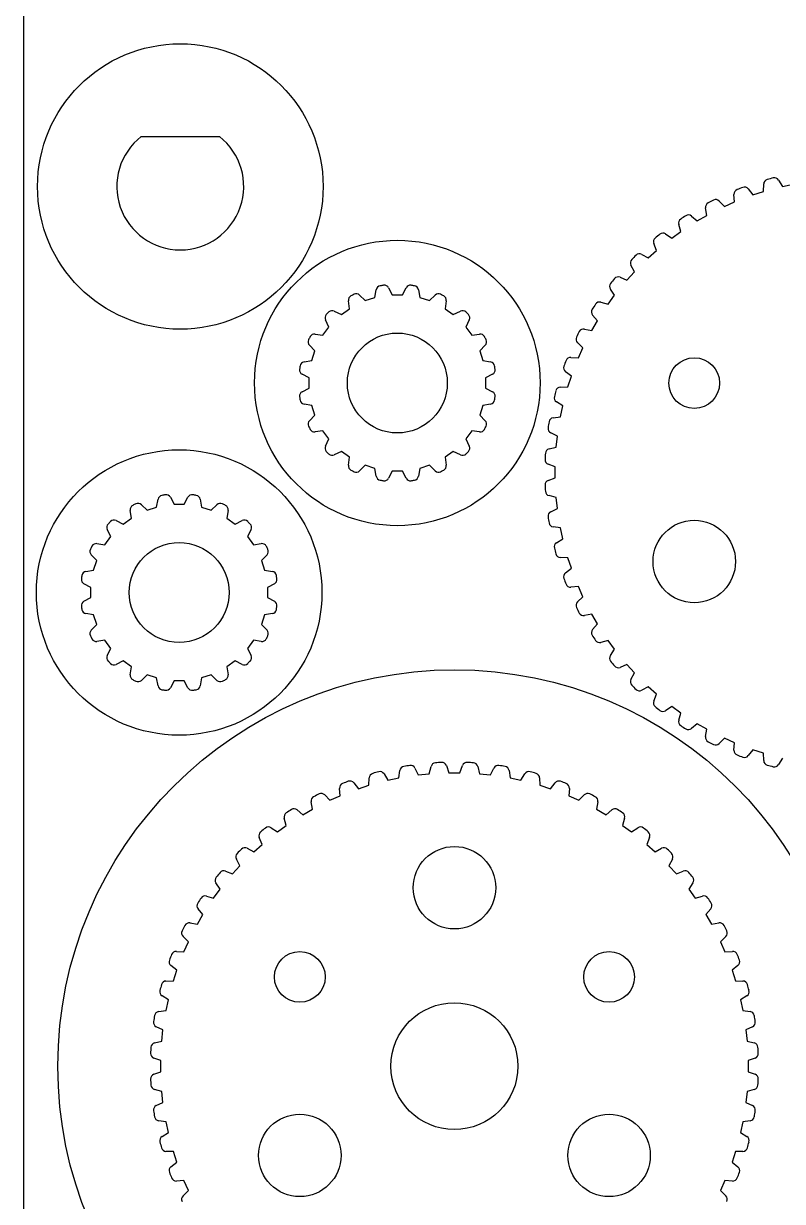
# Model space of a CAD drawing. Extents: x 0 to 420, y 0 to 595.
# Drawn here: x 0 to 47.8, y 162.3 to 236.6 of the extents above; entities that cross this region are included whole.
import ezdxf

# ---------------------------------------------------------------- set-up
doc = ezdxf.new("R2010")
doc.units = 0
doc.layers.add('FINAL', color=8, linetype='CONTINUOUS')

msp = doc.modelspace()

# ---------------------------------------------------------------- linework, layer by layer
at = {"layer": 'FINAL', "linetype": 'CONTINUOUS'}
for p, q in [((7.414, 229.446), (12.345, 229.446)), ((47.584, 226.703), (47.834, 226.304)), ((45.682, 226.138), (45.972, 225.767)), ((45.972, 225.767), (46.636, 225.983)), ((46.636, 225.983), (46.653, 226.454)), ((47.834, 226.304), (48.517, 226.449)), ((43.849, 225.377), (44.176, 225.038)), ((44.176, 225.038), (44.814, 225.322)), ((44.814, 225.322), (44.781, 225.793)), ((42.105, 224.429), (42.466, 224.126)), ((42.466, 224.126), (43.071, 224.475)), ((43.071, 224.475), (42.989, 224.94)), ((41.427, 223.451), (41.297, 223.904)), ((40.471, 223.304), (40.861, 223.04)), ((40.861, 223.04), (41.427, 223.451)), ((39.379, 221.793), (39.898, 222.26)), ((39.898, 222.26), (39.721, 222.697)), ((38.962, 222.014), (39.379, 221.793)), ((38.035, 220.397), (38.502, 220.916)), ((38.502, 220.916), (38.281, 221.332)), ((23.009, 219.907), (23.244, 219.466)), ((23.879, 219.466), (24.114, 219.907)), ((37.597, 220.573), (38.035, 220.397)), ((21.181, 219.442), (21.54, 219.095)), ((21.54, 219.095), (22.144, 219.291)), ((22.144, 219.291), (22.231, 219.784)), ((23.244, 219.466), (23.879, 219.466)), ((24.892, 219.784), (24.978, 219.291)), ((24.978, 219.291), (25.582, 219.095)), ((25.582, 219.095), (25.942, 219.442)), ((36.844, 218.868), (37.254, 219.433)), ((37.254, 219.433), (36.991, 219.824)), ((19.586, 218.436), (20.035, 218.217)), ((20.035, 218.217), (20.549, 218.59)), ((20.549, 218.59), (20.479, 219.085)), ((26.644, 219.085), (26.574, 218.59)), ((26.574, 218.59), (27.088, 218.217)), ((27.088, 218.217), (27.537, 218.436)), ((36.39, 218.998), (36.844, 218.868)), ((19.248, 217.429), (19.029, 217.879)), ((28.094, 217.879), (27.875, 217.429)), ((35.819, 217.223), (36.168, 217.828)), ((36.168, 217.828), (35.865, 218.189)), ((18.379, 216.985), (18.874, 216.916)), ((18.874, 216.916), (19.248, 217.429)), ((27.875, 217.429), (28.248, 216.916)), ((28.248, 216.916), (28.743, 216.985)), ((35.355, 217.305), (35.819, 217.223)), ((18.369, 215.924), (18.022, 216.283)), ((29.101, 216.283), (28.754, 215.924)), ((35.256, 216.118), (34.917, 216.446)), ((18.173, 215.32), (18.369, 215.924)), ((28.754, 215.924), (28.95, 215.32)), ((34.502, 215.513), (34.972, 215.48)), ((34.972, 215.48), (35.256, 216.118)), ((17.681, 215.233), (18.173, 215.32)), ((28.95, 215.32), (29.442, 215.233)), ((17.999, 214.22), (17.557, 214.455)), ((17.999, 213.585), (17.999, 214.22)), ((29.565, 214.455), (29.124, 214.22)), ((29.124, 214.22), (29.124, 213.585)), ((34.528, 214.323), (34.156, 214.613)), ((34.312, 213.658), (34.528, 214.323)), ((17.557, 213.351), (17.999, 213.585)), ((29.124, 213.585), (29.565, 213.351)), ((33.841, 213.642), (34.312, 213.658)), ((18.173, 212.486), (17.681, 212.573)), ((18.369, 211.882), (18.173, 212.486)), ((28.95, 212.486), (28.754, 211.882)), ((29.442, 212.573), (28.95, 212.486)), ((33.991, 212.461), (33.591, 212.71)), ((33.846, 211.777), (33.991, 212.461)), ((18.022, 211.522), (18.369, 211.882)), ((28.754, 211.882), (29.101, 211.522)), ((33.379, 211.712), (33.846, 211.777)), ((18.874, 210.89), (18.379, 210.821)), ((19.248, 210.376), (18.874, 210.89)), ((19.029, 209.927), (19.248, 210.376)), ((28.248, 210.89), (27.875, 210.376)), ((27.875, 210.376), (28.094, 209.927)), ((28.743, 210.821), (28.248, 210.89)), ((33.652, 210.553), (33.228, 210.759)), ((33.579, 209.858), (33.652, 210.553)), ((20.035, 209.589), (19.586, 209.37)), ((20.549, 209.216), (20.035, 209.589)), ((27.088, 209.589), (26.574, 209.216)), ((27.537, 209.37), (27.088, 209.589)), ((33.121, 209.744), (33.579, 209.858)), ((20.479, 208.721), (20.549, 209.216)), ((26.574, 209.216), (26.644, 208.721)), ((33.514, 208.62), (33.071, 208.781)), ((21.54, 208.711), (21.181, 208.363)), ((22.144, 208.514), (21.54, 208.711)), ((22.231, 208.022), (22.144, 208.514)), ((23.244, 208.34), (23.009, 207.899)), ((23.879, 208.34), (23.244, 208.34)), ((24.114, 207.899), (23.879, 208.34)), ((24.978, 208.514), (24.892, 208.022)), ((25.582, 208.711), (24.978, 208.514)), ((25.942, 208.363), (25.582, 208.711)), ((33.514, 207.921), (33.514, 208.62)), ((33.071, 207.76), (33.514, 207.921)), ((8.388, 206.077), (8.475, 206.57)), ((9.253, 206.693), (9.488, 206.252)), ((10.123, 206.252), (10.358, 206.693)), ((11.136, 206.57), (11.222, 206.077)), ((33.579, 206.683), (33.121, 206.797)), ((33.652, 205.988), (33.579, 206.683)), ((6.793, 205.376), (6.723, 205.871)), ((7.425, 206.228), (7.784, 205.881)), ((7.784, 205.881), (8.388, 206.077)), ((9.488, 206.252), (10.123, 206.252)), ((11.222, 206.077), (11.826, 205.881)), ((11.826, 205.881), (12.186, 206.228)), ((12.888, 205.871), (12.818, 205.376)), ((33.228, 205.782), (33.652, 205.988)), ((5.83, 205.222), (6.279, 205.003)), ((6.279, 205.003), (6.793, 205.376)), ((12.818, 205.376), (13.332, 205.003)), ((13.332, 205.003), (13.781, 205.222)), ((5.492, 204.215), (5.273, 204.665)), ((14.338, 204.665), (14.119, 204.215)), ((33.846, 204.764), (33.379, 204.829)), ((33.991, 204.08), (33.846, 204.764)), ((4.623, 203.771), (5.119, 203.702)), ((5.119, 203.702), (5.492, 204.215)), ((14.119, 204.215), (14.492, 203.702)), ((14.492, 203.702), (14.987, 203.771)), ((33.591, 203.831), (33.991, 204.08)), ((4.613, 202.71), (4.266, 203.069)), ((15.345, 203.069), (14.998, 202.71)), ((34.312, 202.883), (33.841, 202.899)), ((34.528, 202.218), (34.312, 202.883)), ((3.925, 202.019), (4.417, 202.106)), ((4.417, 202.106), (4.613, 202.71)), ((14.998, 202.71), (15.194, 202.106)), ((15.194, 202.106), (15.686, 202.019)), ((34.156, 201.928), (34.528, 202.218)), ((4.243, 201.006), (3.801, 201.241)), ((4.243, 200.371), (4.243, 201.006)), ((15.809, 201.241), (15.368, 201.006)), ((15.368, 201.006), (15.368, 200.371)), ((34.972, 201.061), (34.502, 201.028)), ((35.256, 200.423), (34.972, 201.061)), ((3.801, 200.137), (4.243, 200.371)), ((15.368, 200.371), (15.809, 200.137)), ((34.917, 200.095), (35.256, 200.423)), ((4.417, 199.272), (3.925, 199.359)), ((4.613, 198.668), (4.417, 199.272)), ((15.194, 199.272), (14.998, 198.668)), ((15.686, 199.359), (15.194, 199.272)), ((35.819, 199.318), (35.355, 199.236)), ((36.168, 198.713), (35.819, 199.318)), ((4.266, 198.308), (4.613, 198.668)), ((14.998, 198.668), (15.345, 198.308)), ((35.865, 198.352), (36.168, 198.713)), ((5.119, 197.676), (4.623, 197.607)), ((5.492, 197.162), (5.119, 197.676)), ((14.492, 197.676), (14.119, 197.162)), ((14.987, 197.607), (14.492, 197.676)), ((36.844, 197.673), (36.39, 197.543)), ((37.254, 197.108), (36.844, 197.673)), ((5.273, 196.713), (5.492, 197.162)), ((14.119, 197.162), (14.338, 196.713)), ((36.991, 196.717), (37.254, 197.108)), ((6.279, 196.375), (5.83, 196.156)), ((6.793, 196.002), (6.279, 196.375)), ((13.332, 196.375), (12.818, 196.002)), ((13.781, 196.156), (13.332, 196.375)), ((38.035, 196.144), (37.597, 195.968)), ((38.502, 195.625), (38.035, 196.144)), ((6.723, 195.507), (6.793, 196.002)), ((7.784, 195.497), (7.425, 195.149)), ((8.388, 195.3), (7.784, 195.497)), ((11.826, 195.497), (11.222, 195.3)), ((12.186, 195.149), (11.826, 195.497)), ((12.818, 196.002), (12.888, 195.507)), ((38.281, 195.209), (38.502, 195.625)), ((8.475, 194.808), (8.388, 195.3)), ((9.488, 195.126), (9.253, 194.685)), ((10.123, 195.126), (9.488, 195.126)), ((10.358, 194.685), (10.123, 195.126)), ((11.222, 195.3), (11.136, 194.808)), ((39.379, 194.748), (38.962, 194.527)), ((39.898, 194.281), (39.379, 194.748)), ((39.721, 193.844), (39.898, 194.281)), ((40.861, 193.501), (40.471, 193.237)), ((41.427, 193.09), (40.861, 193.501)), ((41.297, 192.637), (41.427, 193.09)), ((42.466, 192.415), (42.105, 192.112)), ((43.071, 192.065), (42.466, 192.415)), ((42.989, 191.601), (43.071, 192.065)), ((44.176, 191.503), (43.849, 191.163)), ((44.814, 191.218), (44.176, 191.503)), ((44.781, 190.748), (44.814, 191.218)), ((45.972, 190.774), (45.682, 190.403)), ((46.636, 190.558), (45.972, 190.774)), ((46.653, 190.087), (46.636, 190.558)), ((47.834, 190.237), (47.584, 189.838)), ((23.653, 188.995), (23.718, 189.462)), ((24.671, 189.613), (24.878, 189.189)), ((25.572, 189.262), (25.686, 189.719)), ((26.649, 189.77), (26.81, 189.327)), ((27.509, 189.327), (27.67, 189.77)), ((28.633, 189.719), (28.747, 189.262)), ((29.442, 189.189), (29.649, 189.613)), ((30.601, 189.462), (30.667, 188.995)), ((20.817, 188.684), (21.108, 188.313)), ((21.772, 188.529), (21.788, 189)), ((22.72, 189.25), (22.97, 188.85)), ((22.97, 188.85), (23.653, 188.995)), ((24.878, 189.189), (25.572, 189.262)), ((26.81, 189.327), (27.509, 189.327)), ((28.747, 189.262), (29.442, 189.189)), ((30.667, 188.995), (31.35, 188.85)), ((31.35, 188.85), (31.6, 189.25)), ((32.531, 189), (32.548, 188.529)), ((33.212, 188.313), (33.502, 188.684)), ((19.95, 187.869), (19.917, 188.339)), ((21.108, 188.313), (21.772, 188.529)), ((32.548, 188.529), (33.212, 188.313)), ((34.402, 188.339), (34.369, 187.869)), ((18.207, 187.022), (18.125, 187.486)), ((18.984, 187.924), (19.312, 187.585)), ((19.312, 187.585), (19.95, 187.869)), ((34.369, 187.869), (35.008, 187.585)), ((35.008, 187.585), (35.335, 187.924)), ((36.194, 187.486), (36.112, 187.022)), ((17.241, 186.975), (17.602, 186.672)), ((17.602, 186.672), (18.207, 187.022)), ((36.112, 187.022), (36.717, 186.672)), ((36.717, 186.672), (37.078, 186.975)), ((15.606, 185.85), (15.997, 185.586)), ((15.997, 185.586), (16.562, 185.997)), ((16.562, 185.997), (16.432, 186.45)), ((37.887, 186.45), (37.757, 185.997)), ((37.757, 185.997), (38.322, 185.586)), ((38.322, 185.586), (38.713, 185.85)), ((15.033, 184.806), (14.857, 185.243)), ((39.463, 185.243), (39.286, 184.806)), ((14.098, 184.56), (14.514, 184.339)), ((14.514, 184.339), (15.033, 184.806)), ((39.286, 184.806), (39.805, 184.339)), ((39.805, 184.339), (40.221, 184.56)), ((13.638, 183.462), (13.416, 183.878)), ((40.903, 183.878), (40.682, 183.462)), ((12.733, 183.119), (13.17, 182.943)), ((13.17, 182.943), (13.638, 183.462)), ((40.682, 183.462), (41.149, 182.943)), ((41.149, 182.943), (41.586, 183.119)), ((12.39, 181.979), (12.126, 182.37)), ((42.193, 182.37), (41.93, 181.979)), ((11.526, 181.544), (11.979, 181.414)), ((11.979, 181.414), (12.39, 181.979)), ((41.93, 181.979), (42.34, 181.414)), ((42.34, 181.414), (42.793, 181.544)), ((11.304, 180.374), (11.001, 180.735)), ((43.318, 180.735), (43.015, 180.374)), ((10.49, 179.851), (10.955, 179.769)), ((10.955, 179.769), (11.304, 180.374)), ((43.015, 180.374), (43.365, 179.769)), ((43.365, 179.769), (43.829, 179.851)), ((10.392, 178.664), (10.053, 178.992)), ((10.108, 178.026), (10.392, 178.664)), ((44.267, 178.992), (43.928, 178.664)), ((43.928, 178.664), (44.212, 178.026)), ((9.637, 178.059), (10.108, 178.026)), ((44.212, 178.026), (44.682, 178.059)), ((9.663, 176.869), (9.292, 177.159)), ((9.447, 176.204), (9.663, 176.869)), ((45.028, 177.159), (44.656, 176.869)), ((44.656, 176.869), (44.872, 176.204)), ((8.976, 176.188), (9.447, 176.204)), ((44.872, 176.204), (45.343, 176.188)), ((9.127, 175.007), (8.727, 175.257)), ((8.981, 174.324), (9.127, 175.007)), ((45.593, 175.257), (45.193, 175.007)), ((45.193, 175.007), (45.338, 174.324)), ((8.514, 174.258), (8.981, 174.324)), ((45.338, 174.324), (45.805, 174.258)), ((8.787, 173.099), (8.364, 173.305)), ((8.714, 172.404), (8.787, 173.099)), ((45.956, 173.305), (45.532, 173.099)), ((45.532, 173.099), (45.605, 172.404)), ((8.257, 172.29), (8.714, 172.404)), ((45.605, 172.404), (46.062, 172.29)), ((8.649, 171.166), (8.206, 171.327)), ((8.649, 170.467), (8.649, 171.166)), ((46.113, 171.327), (45.67, 171.166)), ((45.67, 171.166), (45.67, 170.467)), ((8.206, 170.306), (8.649, 170.467)), ((45.67, 170.467), (46.113, 170.306)), ((8.714, 169.229), (8.257, 169.343)), ((8.787, 168.534), (8.714, 169.229)), ((45.605, 169.229), (45.532, 168.534)), ((46.062, 169.343), (45.605, 169.229)), ((8.364, 168.328), (8.787, 168.534)), ((45.532, 168.534), (45.956, 168.328)), ((8.981, 167.31), (8.514, 167.375)), ((9.127, 166.627), (8.981, 167.31)), ((45.338, 167.31), (45.193, 166.627)), ((45.805, 167.375), (45.338, 167.31)), ((8.727, 166.377), (9.127, 166.627)), ((45.193, 166.627), (45.593, 166.377)), ((9.447, 165.429), (8.976, 165.445)), ((9.663, 164.764), (9.447, 165.429)), ((44.872, 165.429), (44.656, 164.764)), ((45.343, 165.445), (44.872, 165.429)), ((9.292, 164.474), (9.663, 164.764)), ((44.656, 164.764), (45.028, 164.474)), ((10.108, 163.607), (9.637, 163.574)), ((10.392, 162.969), (10.108, 163.607)), ((44.212, 163.607), (43.928, 162.969)), ((44.682, 163.574), (44.212, 163.607)), ((10.053, 162.641), (10.392, 162.969)), ((43.928, 162.969), (44.267, 162.641))]:
    msp.add_line(p, q, dxfattribs=at)
at = {"layer": 'FINAL'}
msp.add_lwpolyline([(0, 0), (420, 0), (420, 595), (0, 595)], close=True, dxfattribs=at)
at = {"layer": 'FINAL', "linetype": 'CONTINUOUS'}
for centre, radius in [((9.879, 226.296), 9), ((23.561, 213.903), 9), ((23.561, 213.903), 3.15), ((42.277, 213.898), 1.6), ((9.805, 200.689), 9), ((42.277, 202.643), 2.6), ((9.805, 200.689), 3.15), ((27.16, 170.817), 25), ((27.16, 182.072), 2.6), ((17.412, 176.444), 1.6), ((36.907, 176.444), 1.6), ((27.16, 170.817), 4), ((17.412, 165.189), 2.6), ((36.907, 165.189), 2.6)]:
    msp.add_circle(centre, radius, dxfattribs=at)
for centre, radius, start, end in [((9.879, 226.296), 4, 128.04751, 51.95249), ((46.957, 226.443), 0.305, 105.57905, 178), ((52.024, 208.27), 19.171, 104.42095, 105.57905), ((47.326, 226.542), 0.305, 32, 104.42095), ((45.085, 225.814), 0.305, 111.57905, 184), ((52.024, 208.27), 19.171, 110.42095, 111.57905), ((45.441, 225.951), 0.305, 38, 110.42095), ((43.29, 224.993), 0.305, 117.57905, 190), ((52.024, 208.27), 19.171, 116.42095, 117.57905), ((43.629, 225.166), 0.305, 44, 116.42095), ((52.024, 208.27), 19.171, 122.42095, 123.57905), ((41.909, 224.196), 0.305, 50, 122.42095), ((41.59, 223.988), 0.305, 123.57905, 196), ((40.004, 222.811), 0.305, 129.57905, 202), ((52.024, 208.27), 19.171, 128.42095, 129.57905), ((40.3, 223.051), 0.305, 56, 128.42095), ((38.55, 221.475), 0.305, 135.57905, 208), ((52.024, 208.27), 19.171, 134.42095, 135.57905), ((38.819, 221.745), 0.305, 62, 134.42095), ((22.531, 219.731), 0.305, 100.0227, 170), ((23.561, 213.903), 6.223, 97.9773, 100.0227), ((22.74, 219.764), 0.305, 28, 97.9773), ((24.383, 219.764), 0.305, 82.0227, 152), ((23.561, 213.903), 6.223, 79.9773, 82.0227), ((24.591, 219.731), 0.305, 10, 79.9773), ((37.243, 219.994), 0.305, 141.57905, 214), ((52.024, 208.27), 19.171, 140.42095, 141.57905), ((37.483, 220.291), 0.305, 68, 140.42095), ((20.781, 219.127), 0.305, 118.0227, 188), ((23.561, 213.903), 6.223, 115.9773, 118.0227), ((20.969, 219.223), 0.305, 46, 115.9773), ((26.154, 219.223), 0.305, 64.0227, 134), ((23.561, 213.903), 6.223, 61.9773, 64.0227), ((26.342, 219.127), 0.305, 352, 61.9773), ((19.452, 218.162), 0.305, 64, 133.9773), ((27.671, 218.162), 0.305, 46.0227, 116), ((36.099, 218.385), 0.305, 147.57905, 220), ((52.024, 208.27), 19.171, 146.42095, 147.57905), ((36.306, 218.705), 0.305, 74, 146.42095), ((19.303, 218.012), 0.305, 136.0227, 206), ((23.561, 213.903), 6.223, 133.9773, 136.0227), ((23.561, 213.903), 6.223, 43.9773, 46.0227), ((27.82, 218.012), 0.305, 334, 43.9773), ((18.337, 216.683), 0.305, 82, 151.9773), ((28.786, 216.683), 0.305, 28.0227, 98), ((52.024, 208.27), 19.171, 152.42095, 153.57905), ((35.302, 217.005), 0.305, 80, 152.42095), ((18.241, 216.495), 0.305, 154.0227, 224), ((23.561, 213.903), 6.223, 151.9773, 154.0227), ((23.561, 213.903), 6.223, 25.9773, 28.0227), ((28.882, 216.495), 0.305, 316, 25.9773), ((35.129, 216.665), 0.305, 153.57905, 226), ((34.48, 215.209), 0.305, 86, 158.42095), ((17.7, 214.724), 0.305, 172.0227, 242), ((23.561, 213.903), 6.223, 169.9773, 172.0227), ((17.733, 214.933), 0.305, 100, 169.9773), ((29.389, 214.933), 0.305, 10.0227, 80), ((29.422, 214.724), 0.305, 298, 7.9773), ((23.561, 213.903), 6.223, 7.9773, 10.0227), ((34.344, 214.853), 0.305, 159.57905, 232), ((52.024, 208.27), 19.171, 158.42095, 159.57905), ((17.7, 213.082), 0.305, 118, 187.9773), ((29.422, 213.082), 0.305, 352.0227, 62), ((52.024, 208.27), 19.171, 164.42095, 165.57905), ((33.851, 213.337), 0.305, 92, 164.42095), ((23.561, 213.903), 6.223, 187.9773, 190.0227), ((17.733, 212.873), 0.305, 190.0227, 260), ((29.389, 212.873), 0.305, 280, 349.9773), ((23.561, 213.903), 6.223, 349.9773, 352.0227), ((33.753, 212.969), 0.305, 165.57905, 238), ((33.421, 211.41), 0.305, 98, 170.42095), ((18.241, 211.311), 0.305, 136, 205.9773), ((23.561, 213.903), 6.223, 205.9773, 208.0227), ((18.337, 211.122), 0.305, 208.0227, 278), ((28.786, 211.122), 0.305, 262, 331.9773), ((23.561, 213.903), 6.223, 331.9773, 334.0227), ((28.882, 211.311), 0.305, 334.0227, 44), ((33.362, 211.033), 0.305, 171.57905, 244), ((52.024, 208.27), 19.171, 170.42095, 171.57905), ((19.303, 209.794), 0.305, 154, 223.9773), ((23.561, 213.903), 6.223, 223.9773, 226.0227), ((23.561, 213.903), 6.223, 313.9773, 316.0227), ((27.82, 209.794), 0.305, 316.0227, 26), ((33.195, 209.448), 0.305, 104, 176.42095), ((19.452, 209.644), 0.305, 226.0227, 296), ((27.671, 209.644), 0.305, 244, 313.9773), ((52.024, 208.27), 19.171, 176.42095, 177.57905), ((33.175, 209.067), 0.305, 177.57905, 250), ((20.781, 208.679), 0.305, 172, 241.9773), ((23.561, 213.903), 6.223, 241.9773, 244.0227), ((20.969, 208.583), 0.305, 244.0227, 314), ((22.531, 208.075), 0.305, 190, 259.9773), ((24.591, 208.075), 0.305, 280.0227, 350), ((26.154, 208.583), 0.305, 226, 295.9773), ((23.561, 213.903), 6.223, 295.9773, 298.0227), ((26.342, 208.679), 0.305, 298.0227, 8), ((23.561, 213.903), 6.223, 259.9773, 262.0227), ((22.74, 208.042), 0.305, 262.0227, 332), ((24.383, 208.042), 0.305, 208, 277.9773), ((23.561, 213.903), 6.223, 277.9773, 280.0227), ((33.175, 207.474), 0.305, 110, 182.42095), ((52.024, 208.27), 19.171, 182.42095, 183.57905), ((8.775, 206.517), 0.305, 100.0227, 170), ((9.805, 200.689), 6.223, 97.9773, 100.0227), ((8.984, 206.55), 0.305, 28, 97.9773), ((10.627, 206.55), 0.305, 82.0227, 152), ((9.805, 200.689), 6.223, 79.9773, 82.0227), ((10.835, 206.517), 0.305, 10, 79.9773), ((33.195, 207.093), 0.305, 183.57905, 256), ((7.025, 205.913), 0.305, 118.0227, 188), ((9.805, 200.689), 6.223, 115.9773, 118.0227), ((7.213, 206.009), 0.305, 46, 115.9773), ((12.398, 206.009), 0.305, 64.0227, 134), ((9.805, 200.689), 6.223, 61.9773, 64.0227), ((12.586, 205.913), 0.305, 352, 61.9773), ((33.362, 205.508), 0.305, 116, 188.42095), ((9.805, 200.689), 6.223, 133.9773, 136.0227), ((5.696, 204.948), 0.305, 64, 133.9773), ((13.915, 204.948), 0.305, 46.0227, 116), ((9.805, 200.689), 6.223, 43.9773, 46.0227), ((52.024, 208.27), 19.171, 188.42095, 189.57905), ((33.421, 205.131), 0.305, 189.57905, 262), ((5.547, 204.798), 0.305, 136.0227, 206), ((14.064, 204.798), 0.305, 334, 43.9773), ((9.805, 200.689), 6.223, 151.9773, 154.0227), ((4.581, 203.469), 0.305, 82, 151.9773), ((15.03, 203.469), 0.305, 28.0227, 98), ((9.805, 200.689), 6.223, 25.9773, 28.0227), ((33.753, 203.572), 0.305, 122, 194.42095), ((4.485, 203.281), 0.305, 154.0227, 224), ((15.126, 203.281), 0.305, 316, 25.9773), ((52.024, 208.27), 19.171, 194.42095, 195.57905), ((33.851, 203.204), 0.305, 195.57905, 268), ((3.944, 201.51), 0.305, 172.0227, 242), ((9.805, 200.689), 6.223, 169.9773, 172.0227), ((3.978, 201.719), 0.305, 100, 169.9773), ((15.633, 201.719), 0.305, 10.0227, 80), ((15.666, 201.51), 0.305, 298, 7.9773), ((9.805, 200.689), 6.223, 7.9773, 10.0227), ((34.344, 201.688), 0.305, 128, 200.42095), ((52.024, 208.27), 19.171, 200.42095, 201.57905), ((34.48, 201.332), 0.305, 201.57905, 274), ((3.944, 199.868), 0.305, 118, 187.9773), ((9.805, 200.689), 6.223, 187.9773, 190.0227), ((15.666, 199.868), 0.305, 352.0227, 62), ((9.805, 200.689), 6.223, 349.9773, 352.0227), ((35.129, 199.876), 0.305, 134, 206.42095), ((3.978, 199.659), 0.305, 190.0227, 260), ((15.633, 199.659), 0.305, 280, 349.9773), ((52.024, 208.27), 19.171, 206.42095, 207.57905), ((35.302, 199.536), 0.305, 207.57905, 280), ((36.099, 198.156), 0.305, 140, 212.42095), ((4.485, 198.097), 0.305, 136, 205.9773), ((9.805, 200.689), 6.223, 205.9773, 208.0227), ((4.581, 197.908), 0.305, 208.0227, 278), ((15.03, 197.908), 0.305, 262, 331.9773), ((9.805, 200.689), 6.223, 331.9773, 334.0227), ((15.126, 198.097), 0.305, 334.0227, 44), ((52.024, 208.27), 19.171, 212.42095, 213.57905), ((36.306, 197.836), 0.305, 213.57905, 286), ((5.547, 196.58), 0.305, 154, 223.9773), ((9.805, 200.689), 6.223, 223.9773, 226.0227), ((5.696, 196.43), 0.305, 226.0227, 296), ((13.915, 196.43), 0.305, 244, 313.9773), ((9.805, 200.689), 6.223, 313.9773, 316.0227), ((14.064, 196.58), 0.305, 316.0227, 26), ((37.243, 196.547), 0.305, 146, 218.42095), ((52.024, 208.27), 19.171, 218.42095, 219.57905), ((7.025, 195.465), 0.305, 172, 241.9773), ((12.586, 195.465), 0.305, 298.0227, 8), ((37.483, 196.25), 0.305, 219.57905, 292), ((9.805, 200.689), 6.223, 241.9773, 244.0227), ((7.213, 195.369), 0.305, 244.0227, 314), ((8.775, 194.861), 0.305, 190, 259.9773), ((8.984, 194.828), 0.305, 262.0227, 332), ((10.627, 194.828), 0.305, 208, 277.9773), ((10.835, 194.861), 0.305, 280.0227, 350), ((12.398, 195.369), 0.305, 226, 295.9773), ((9.805, 200.689), 6.223, 295.9773, 298.0227), ((38.55, 195.066), 0.305, 152, 224.42095), ((52.024, 208.27), 19.171, 224.42095, 225.57905), ((9.805, 200.689), 6.223, 259.9773, 262.0227), ((9.805, 200.689), 6.223, 277.9773, 280.0227), ((38.819, 194.796), 0.305, 225.57905, 298), ((40.004, 193.73), 0.305, 158, 230.42095), ((52.024, 208.27), 19.171, 230.42095, 231.57905), ((40.3, 193.49), 0.305, 231.57905, 304), ((41.59, 192.553), 0.305, 164, 236.42095), ((52.024, 208.27), 19.171, 236.42095, 237.57905), ((41.909, 192.345), 0.305, 237.57905, 310), ((43.29, 191.548), 0.305, 170, 242.42095), ((52.024, 208.27), 19.171, 242.42095, 243.57905), ((43.629, 191.375), 0.305, 243.57905, 316), ((45.085, 190.727), 0.305, 176, 248.42095), ((52.024, 208.27), 19.171, 248.42095, 249.57905), ((45.441, 190.59), 0.305, 249.57905, 322), ((24.02, 189.419), 0.305, 99.57905, 172), ((27.16, 170.817), 19.171, 98.42095, 99.57905), ((24.397, 189.479), 0.305, 26, 98.42095), ((25.982, 189.646), 0.305, 93.57905, 166), ((27.16, 170.817), 19.171, 92.42095, 93.57905), ((26.363, 189.666), 0.305, 20, 92.42095), ((27.957, 189.666), 0.305, 87.57905, 160), ((27.16, 170.817), 19.171, 86.42095, 87.57905), ((28.337, 189.646), 0.305, 14, 86.42095), ((29.922, 189.479), 0.305, 81.57905, 154), ((27.16, 170.817), 19.171, 80.42095, 81.57905), ((30.299, 189.419), 0.305, 8, 80.42095), ((46.957, 190.098), 0.305, 182, 254.42095), ((52.024, 208.27), 19.171, 254.42095, 255.57905), ((47.326, 189.999), 0.305, 255.57905, 328), ((27.16, 170.817), 19.171, 110.42095, 111.57905), ((20.577, 188.497), 0.305, 38, 110.42095), ((22.093, 188.989), 0.305, 105.57905, 178), ((27.16, 170.817), 19.171, 104.42095, 105.57905), ((22.461, 189.088), 0.305, 32, 104.42095), ((31.858, 189.088), 0.305, 75.57905, 148), ((27.16, 170.817), 19.171, 74.42095, 75.57905), ((32.226, 188.989), 0.305, 2, 74.42095), ((33.742, 188.497), 0.305, 69.57905, 142), ((27.16, 170.817), 19.171, 68.42095, 69.57905), ((27.16, 170.817), 19.171, 116.42095, 117.57905), ((18.765, 187.712), 0.305, 44, 116.42095), ((20.221, 188.36), 0.305, 111.57905, 184), ((34.098, 188.36), 0.305, 356, 68.42095), ((35.554, 187.712), 0.305, 63.57905, 136), ((27.16, 170.817), 19.171, 62.42095, 63.57905), ((18.425, 187.539), 0.305, 117.57905, 190), ((35.894, 187.539), 0.305, 350, 62.42095), ((16.725, 186.534), 0.305, 123.57905, 196), ((27.16, 170.817), 19.171, 122.42095, 123.57905), ((17.045, 186.742), 0.305, 50, 122.42095), ((37.274, 186.742), 0.305, 57.57905, 130), ((27.16, 170.817), 19.171, 56.42095, 57.57905), ((37.594, 186.534), 0.305, 344, 56.42095), ((27.16, 170.817), 19.171, 128.42095, 129.57905), ((15.436, 185.597), 0.305, 56, 128.42095), ((38.884, 185.597), 0.305, 51.57905, 124), ((27.16, 170.817), 19.171, 50.42095, 51.57905), ((15.139, 185.357), 0.305, 129.57905, 202), ((39.18, 185.357), 0.305, 338, 50.42095), ((13.685, 184.021), 0.305, 135.57905, 208), ((27.16, 170.817), 19.171, 134.42095, 135.57905), ((13.955, 184.291), 0.305, 62, 134.42095), ((40.364, 184.291), 0.305, 45.57905, 118), ((27.16, 170.817), 19.171, 44.42095, 45.57905), ((40.634, 184.021), 0.305, 332, 44.42095), ((27.16, 170.817), 19.171, 140.42095, 141.57905), ((12.619, 182.837), 0.305, 68, 140.42095), ((41.7, 182.837), 0.305, 39.57905, 112), ((27.16, 170.817), 19.171, 38.42095, 39.57905), ((12.379, 182.541), 0.305, 141.57905, 214), ((41.94, 182.541), 0.305, 326, 38.42095), ((27.16, 170.817), 19.171, 146.42095, 147.57905), ((11.442, 181.251), 0.305, 74, 146.42095), ((42.877, 181.251), 0.305, 33.57905, 106), ((27.16, 170.817), 19.171, 32.42095, 33.57905), ((11.234, 180.931), 0.305, 147.57905, 220), ((43.085, 180.931), 0.305, 320, 32.42095), ((10.438, 179.551), 0.305, 80, 152.42095), ((43.882, 179.551), 0.305, 27.57905, 100), ((10.264, 179.211), 0.305, 153.57905, 226), ((27.16, 170.817), 19.171, 152.42095, 153.57905), ((27.16, 170.817), 19.171, 26.42095, 27.57905), ((44.055, 179.211), 0.305, 314, 26.42095), ((27.16, 170.817), 19.171, 158.42095, 159.57905), ((9.616, 177.755), 0.305, 86, 158.42095), ((44.703, 177.755), 0.305, 21.57905, 94), ((27.16, 170.817), 19.171, 20.42095, 21.57905), ((9.479, 177.399), 0.305, 159.57905, 232), ((44.84, 177.399), 0.305, 308, 20.42095), ((8.987, 175.883), 0.305, 92, 164.42095), ((45.332, 175.883), 0.305, 15.57905, 88), ((8.888, 175.515), 0.305, 165.57905, 238), ((27.16, 170.817), 19.171, 164.42095, 165.57905), ((45.431, 175.515), 0.305, 302, 14.42095), ((27.16, 170.817), 19.171, 14.42095, 15.57905), ((27.16, 170.817), 19.171, 170.42095, 171.57905), ((8.557, 173.956), 0.305, 98, 170.42095), ((45.762, 173.956), 0.305, 9.57905, 82), ((27.16, 170.817), 19.171, 8.42095, 9.57905), ((8.497, 173.579), 0.305, 171.57905, 244), ((45.822, 173.579), 0.305, 296, 8.42095), ((27.16, 170.817), 19.171, 176.42095, 177.57905), ((8.311, 171.614), 0.305, 177.57905, 250), ((8.331, 171.994), 0.305, 104, 176.42095), ((45.989, 171.994), 0.305, 3.57905, 76), ((46.009, 171.614), 0.305, 290, 2.42095), ((27.16, 170.817), 19.171, 2.42095, 3.57905), ((8.311, 170.02), 0.305, 110, 182.42095), ((46.009, 170.02), 0.305, 357.57905, 70), ((27.16, 170.817), 19.171, 182.42095, 183.57905), ((8.331, 169.639), 0.305, 183.57905, 256), ((45.989, 169.639), 0.305, 284, 356.42095), ((27.16, 170.817), 19.171, 356.42095, 357.57905), ((8.497, 168.054), 0.305, 116, 188.42095), ((27.16, 170.817), 19.171, 188.42095, 189.57905), ((45.822, 168.054), 0.305, 351.57905, 64), ((27.16, 170.817), 19.171, 350.42095, 351.57905), ((8.557, 167.677), 0.305, 189.57905, 262), ((45.762, 167.677), 0.305, 278, 350.42095), ((8.888, 166.118), 0.305, 122, 194.42095), ((27.16, 170.817), 19.171, 194.42095, 195.57905), ((8.987, 165.75), 0.305, 195.57905, 268), ((45.332, 165.75), 0.305, 272, 344.42095), ((45.431, 166.118), 0.305, 345.57905, 58), ((27.16, 170.817), 19.171, 344.42095, 345.57905), ((9.479, 164.234), 0.305, 128, 200.42095), ((44.84, 164.234), 0.305, 339.57905, 52), ((27.16, 170.817), 19.171, 200.42095, 201.57905), ((9.616, 163.878), 0.305, 201.57905, 274), ((44.703, 163.878), 0.305, 266, 338.42095), ((27.16, 170.817), 19.171, 338.42095, 339.57905), ((10.264, 162.422), 0.305, 134, 206.42095), ((44.055, 162.422), 0.305, 333.57905, 46)]:
    msp.add_arc(centre, radius, start, end, dxfattribs=at)

doc.saveas('drawing.dxf')
